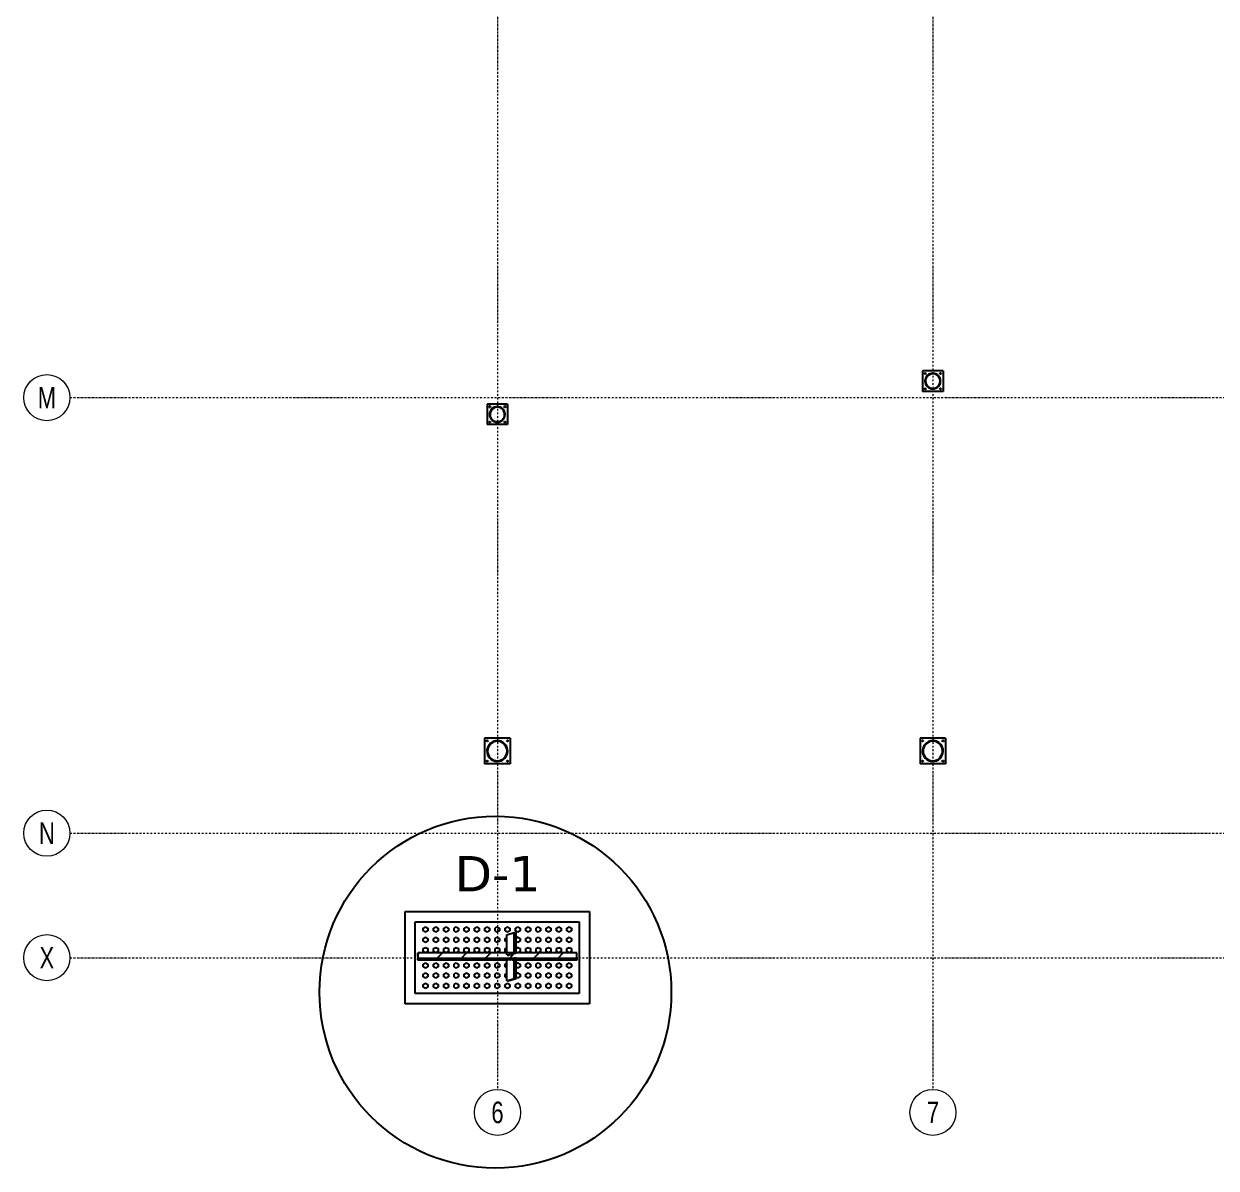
# Model space of a CAD drawing. Header units: millimetres. Extents: x 1541 to 289025, y -12015 to 47026.
# Drawn here: x 10210 to 11897, y -12015 to -10396 of the extents above; entities that cross this region are included whole.
import ezdxf
from ezdxf.enums import TextEntityAlignment as Align

# ---------------------------------------------------------------- set-up
doc = ezdxf.new("R2010")
doc.units = ezdxf.units.MM
doc.header["$LTSCALE"] = 0.1
for name, pattern in [('DASHDOTX2', [50.8, 25.4, -12.7, 0, -12.7]), ('DXK_LINE_DOT2', [3.9198, 1.9599, -1.9599]), ('DXK_LINE_DOT3', [5.9187, 2.979, -0.9799, 0.9799, -0.9799]), ('Grid Line', [3.33375, 1.905, -0.47625, 0.47625, -0.47625])]:
    doc.linetypes.add(name, pattern=pattern)
doc.layers.get('0').update_dxf_attribs({"color": 255})
doc.layers.add('E_EJES', color=8, linetype='Continuous', lineweight=9)
doc.layers.add('E_EJES-1', color=8, linetype='Grid Line', lineweight=9)
doc.layers.add('ROTÚLOS', color=6, linetype='Continuous')
doc.styles.add('Swis721 LtCn BT_1', font='swisscl.ttf', dxfattribs={"height": 0.42})
doc.styles.add('TEXTO GENERAL', font='verdana.ttf', dxfattribs={"height": 0.9})

# ---------------------------------------------------------------- blocks, each defined once
blk = doc.blocks.new('Grid - CNI_NOMBRE EJES-372759-_26_00m_LOC COLUMNAS Y MUROS PISO 7')
at = {"layer": 'E_EJES'}
blk.add_circle((0, 0), 0.003, dxfattribs=at)

msp = doc.modelspace()

# ---------------------------------------------------------------- hatches: boundary and pattern name
at = {"linetype": 'Continuous'}
h = msp.add_hatch(color=96, dxfattribs=at)
h.paths.add_polyline_path([(11507.5, -10901.8), (11507.3, -10899.6), (11506.7, -10897.6), (11505.7, -10895.7), (11504.3, -10894), (11502.6, -10892.6), (11500.7, -10891.6), (11498.6, -10891), (11496.5, -10890.7), (11494.3, -10891), (11492.3, -10891.6), (11490.3, -10892.6), (11488.7, -10894), (11487.3, -10895.7), (11486.3, -10897.6), (11485.6, -10899.6), (11485.4, -10901.8), (11485.6, -10904), (11486.3, -10906), (11487.3, -10907.9), (11488.7, -10909.6), (11490.3, -10911), (11492.3, -10912), (11494.3, -10912.6), (11496.5, -10912.9), (11498.6, -10912.6), (11500.7, -10912), (11502.6, -10911), (11504.3, -10909.6), (11505.7, -10907.9), (11506.7, -10906), (11507.3, -10904)])
h.paths.add_polyline_path([(11506, -10905.8), (11505.1, -10907.5), (11503.8, -10909.1), (11502.2, -10910.4), (11500.4, -10911.3), (11498.5, -10911.9), (11496.5, -10912.1), (11494.5, -10911.9), (11492.5, -10911.3), (11490.7, -10910.4), (11489.2, -10909.1), (11487.9, -10907.5), (11486.9, -10905.8), (11486.4, -10903.8), (11486.2, -10901.8), (11486.4, -10899.8), (11486.9, -10897.9), (11487.9, -10896.1), (11489.2, -10894.5), (11490.7, -10893.2), (11492.5, -10892.3), (11494.5, -10891.7), (11496.5, -10891.5), (11498.5, -10891.7), (11500.4, -10892.3), (11502.2, -10893.2), (11503.8, -10894.5), (11505.1, -10896.1), (11506, -10897.9), (11506.6, -10899.8), (11506.8, -10901.8), (11506.6, -10903.8)])
h = msp.add_hatch(color=96, dxfattribs=at)
h.paths.add_polyline_path([(10891.4, -10948.9), (10891.2, -10946.7), (10890.5, -10944.7), (10889.5, -10942.8), (10888.1, -10941.1), (10886.5, -10939.7), (10884.6, -10938.7), (10882.5, -10938.1), (10880.3, -10937.8), (10878.2, -10938.1), (10876.1, -10938.7), (10874.2, -10939.7), (10872.5, -10941.1), (10871.1, -10942.8), (10870.1, -10944.7), (10869.5, -10946.7), (10869.3, -10948.9), (10869.5, -10951.1), (10870.1, -10953.1), (10871.1, -10955), (10872.5, -10956.7), (10874.2, -10958.1), (10876.1, -10959.1), (10878.2, -10959.7), (10880.3, -10959.9), (10882.5, -10959.7), (10884.6, -10959.1), (10886.5, -10958.1), (10888.1, -10956.7), (10889.5, -10955), (10890.5, -10953.1), (10891.2, -10951.1)])
h.paths.add_polyline_path([(10889.9, -10952.8), (10888.9, -10954.6), (10887.6, -10956.2), (10886.1, -10957.5), (10884.3, -10958.4), (10882.3, -10959), (10880.3, -10959.2), (10878.3, -10959), (10876.4, -10958.4), (10874.6, -10957.5), (10873, -10956.2), (10871.7, -10954.6), (10870.8, -10952.8), (10870.2, -10950.9), (10870, -10948.9), (10870.2, -10946.9), (10870.8, -10944.9), (10871.7, -10943.2), (10873, -10941.6), (10874.6, -10940.3), (10876.4, -10939.4), (10878.3, -10938.8), (10880.3, -10938.6), (10882.3, -10938.8), (10884.3, -10939.4), (10886.1, -10940.3), (10887.6, -10941.6), (10888.9, -10943.2), (10889.9, -10944.9), (10890.5, -10946.9), (10890.7, -10948.9), (10890.5, -10950.9)])
h = msp.add_hatch(color=96, dxfattribs=at)
h.paths.add_polyline_path([(10895, -11425.1), (10894.8, -11422.6), (10894.2, -11420.1), (10893.1, -11417.8), (10891.6, -11415.7), (10889.8, -11413.8), (10887.7, -11412.4), (10885.4, -11411.3), (10882.9, -11410.6), (10880.3, -11410.4), (10877.8, -11410.6), (10875.3, -11411.3), (10873, -11412.4), (10870.9, -11413.8), (10869.1, -11415.7), (10867.6, -11417.8), (10866.5, -11420.1), (10865.8, -11422.6), (10865.6, -11425.1), (10865.8, -11427.7), (10866.5, -11430.2), (10867.6, -11432.5), (10869.1, -11434.6), (10870.9, -11436.4), (10873, -11437.9), (10875.3, -11438.9), (10877.8, -11439.6), (10880.3, -11439.8), (10882.9, -11439.6), (10885.4, -11438.9), (10887.7, -11437.9), (10889.8, -11436.4), (10891.6, -11434.6), (10893.1, -11432.5), (10894.2, -11430.2), (10894.8, -11427.7)])
h.paths.add_polyline_path([(10893.3, -11429.9), (10892.3, -11432), (10890.9, -11434), (10889.2, -11435.7), (10887.2, -11437.1), (10885.1, -11438.1), (10882.7, -11438.8), (10880.3, -11439), (10877.9, -11438.8), (10875.6, -11438.1), (10873.4, -11437.1), (10871.4, -11435.7), (10869.7, -11434), (10868.3, -11432), (10867.3, -11429.9), (10866.7, -11427.5), (10866.5, -11425.1), (10866.7, -11422.7), (10867.3, -11420.4), (10868.3, -11418.2), (10869.7, -11416.2), (10871.4, -11414.5), (10873.4, -11413.1), (10875.6, -11412.1), (10877.9, -11411.5), (10880.3, -11411.3), (10882.7, -11411.5), (10885.1, -11412.1), (10887.2, -11413.1), (10889.2, -11414.5), (10890.9, -11416.2), (10892.3, -11418.2), (10893.3, -11420.4), (10894, -11422.7), (10894.2, -11425.1), (10894, -11427.5)])
h = msp.add_hatch(color=96, dxfattribs=at)
h.paths.add_polyline_path([(11511.2, -11425.1), (11511, -11422.6), (11510.3, -11420.1), (11509.2, -11417.8), (11507.8, -11415.7), (11505.9, -11413.8), (11503.8, -11412.4), (11501.5, -11411.3), (11499, -11410.6), (11496.5, -11410.4), (11493.9, -11410.6), (11491.5, -11411.3), (11489.1, -11412.4), (11487, -11413.8), (11485.2, -11415.7), (11483.7, -11417.8), (11482.7, -11420.1), (11482, -11422.6), (11481.8, -11425.1), (11482, -11427.7), (11482.7, -11430.2), (11483.7, -11432.5), (11485.2, -11434.6), (11487, -11436.4), (11489.1, -11437.9), (11491.5, -11438.9), (11493.9, -11439.6), (11496.5, -11439.8), (11499, -11439.6), (11501.5, -11438.9), (11503.8, -11437.9), (11505.9, -11436.4), (11507.8, -11434.6), (11509.2, -11432.5), (11510.3, -11430.2), (11511, -11427.7)])
h.paths.add_polyline_path([(11509.5, -11429.9), (11508.5, -11432), (11507.1, -11434), (11505.4, -11435.7), (11503.4, -11437.1), (11501.2, -11438.1), (11498.9, -11438.8), (11496.5, -11439), (11494.1, -11438.8), (11491.7, -11438.1), (11489.6, -11437.1), (11487.6, -11435.7), (11485.9, -11434), (11484.5, -11432), (11483.5, -11429.9), (11482.8, -11427.5), (11482.6, -11425.1), (11482.8, -11422.7), (11483.5, -11420.4), (11484.5, -11418.2), (11485.9, -11416.2), (11487.6, -11414.5), (11489.6, -11413.1), (11491.7, -11412.1), (11494.1, -11411.5), (11496.5, -11411.3), (11498.9, -11411.5), (11501.2, -11412.1), (11503.4, -11413.1), (11505.4, -11414.5), (11507.1, -11416.2), (11508.5, -11418.2), (11509.5, -11420.4), (11510.1, -11422.7), (11510.3, -11425.1), (11510.1, -11427.5)])
h = msp.add_hatch(dxfattribs=at)
h.set_pattern_fill('', scale=7.611392, style=0, pattern_type=0)
h.set_pattern_definition([(45, (10768.439, -11710.71), (-17.088, 17.088), [])])
h.paths.add_polyline_path([(10992.7, -11710.7), (10768.4, -11710.7), (10768, -11715.9), (10768, -11718), (10992.7, -11718)])

# ---------------------------------------------------------------- linework, layer by layer
at = {"color": 2, "linetype": 'Continuous'}
for p, q in [((11511, -10887.3), (11482, -10887.3)), ((11482, -10887.3), (11482, -10916.3)), ((11511, -10887.3), (11511, -10916.3)), ((11511, -10916.3), (11482, -10916.3)), ((10894.8, -10934.4), (10865.8, -10934.4)), ((10865.8, -10934.4), (10865.8, -10963.4)), ((10894.8, -10934.4), (10894.8, -10963.4)), ((10894.8, -10963.4), (10865.8, -10963.4)), ((10898.4, -11407), (10862.2, -11407)), ((10862.2, -11407), (10862.2, -11443.2)), ((10898.4, -11407), (10898.4, -11443.2)), ((11514.6, -11407), (11478.4, -11407)), ((11478.4, -11407), (11478.4, -11443.2)), ((11514.6, -11407), (11514.6, -11443.2)), ((10898.4, -11443.2), (10862.2, -11443.2)), ((11514.6, -11443.2), (11478.4, -11443.2)), ((10749.8, -11652.3), (11010.8, -11652.3)), ((10749.8, -11782.7), (10749.8, -11652.3)), ((11010.8, -11652.3), (11010.8, -11782.7)), ((10764.3, -11768.2), (10764.3, -11666.8)), ((10764.3, -11666.8), (10996.3, -11666.8)), ((10996.3, -11666.8), (10996.3, -11768.2)), ((10893.7, -11684.9), (10904.4, -11681.7)), ((10893.7, -11710.7), (10893.7, -11684.9)), ((10904.4, -11681.7), (10906.8, -11681.6)), ((10904.4, -11710.8), (10904.4, -11681.7)), ((10906.8, -11710.7), (10906.8, -11681.6)), ((10768, -11715.9), (10768, -11710.7)), ((10768, -11710.7), (10768.4, -11710.7)), ((10768.4, -11710.7), (10768, -11715.9)), ((10768, -11715.9), (10768, -11718)), ((10768, -11721.1), (10768, -11718)), ((10768, -11718), (10992.7, -11718)), ((10893.7, -11721.1), (10768, -11721.1)), ((10992.7, -11710.7), (10768.4, -11710.7)), ((10893.7, -11750.1), (10893.7, -11721.1)), ((10904.4, -11710.8), (10906.8, -11710.7)), ((10904.4, -11746.9), (10904.4, -11717.8)), ((10904.4, -11717.8), (10906.8, -11717.8)), ((10906.8, -11746.9), (10906.8, -11717.8)), ((10992.7, -11721.1), (10906.8, -11721.1)), ((10992.7, -11718), (10992.7, -11710.7)), ((10992.7, -11718), (10992.7, -11721.1)), ((10893.7, -11750.1), (10904.4, -11746.9)), ((10895.9, -11750.1), (10893.7, -11750.1)), ((10895.9, -11750.1), (10906.8, -11746.9)), ((10904.4, -11746.9), (10906.8, -11746.9)), ((10996.3, -11768.2), (10764.3, -11768.2)), ((11010.8, -11782.7), (10749.8, -11782.7))]:
    msp.add_line(p, q, dxfattribs=at)
at = {"color": 7, "linetype": 'Continuous'}
for p, q in [((11484.5, -10890.9), (11485, -10890)), ((11485, -10891.9), (11484.5, -10890.9)), ((11485, -10890), (11486.2, -10890)), ((11486.2, -10891.9), (11485, -10891.9)), ((11486.2, -10890), (11486.7, -10890.9)), ((11486.7, -10890.9), (11486.2, -10891.9)), ((11506.2, -10890.9), (11506.8, -10890)), ((11506.8, -10891.9), (11506.2, -10890.9)), ((11506.8, -10890), (11507.9, -10890)), ((11507.9, -10891.9), (11506.8, -10891.9)), ((11507.9, -10890), (11508.5, -10890.9)), ((11508.5, -10890.9), (11507.9, -10891.9)), ((11484.5, -10912.7), (11485, -10911.7)), ((11485, -10913.7), (11484.5, -10912.7)), ((11485, -10911.7), (11486.2, -10911.7)), ((11486.2, -10913.7), (11485, -10913.7)), ((11486.2, -10911.7), (11486.7, -10912.7)), ((11486.7, -10912.7), (11486.2, -10913.7)), ((11506.2, -10912.7), (11506.8, -10911.7)), ((11506.8, -10913.7), (11506.2, -10912.7)), ((11506.8, -10911.7), (11507.9, -10911.7)), ((11507.9, -10913.7), (11506.8, -10913.7)), ((11507.9, -10911.7), (11508.5, -10912.7)), ((11508.5, -10912.7), (11507.9, -10913.7)), ((10868.3, -10938), (10868.9, -10937)), ((10868.9, -10939), (10868.3, -10938)), ((10868.9, -10937), (10870, -10937)), ((10870, -10939), (10868.9, -10939)), ((10870, -10937), (10870.6, -10938)), ((10870.6, -10938), (10870, -10939)), ((10890.1, -10938), (10890.6, -10937)), ((10890.6, -10939), (10890.1, -10938)), ((10890.6, -10937), (10891.8, -10937)), ((10891.8, -10939), (10890.6, -10939)), ((10891.8, -10937), (10892.3, -10938)), ((10892.3, -10938), (10891.8, -10939)), ((10868.3, -10959.8), (10868.9, -10958.8)), ((10868.9, -10960.7), (10868.3, -10959.8)), ((10868.9, -10958.8), (10870, -10958.8)), ((10870, -10960.7), (10868.9, -10960.7)), ((10870, -10958.8), (10870.6, -10959.8)), ((10870.6, -10959.8), (10870, -10960.7)), ((10890.1, -10959.8), (10890.6, -10958.8)), ((10890.6, -10960.7), (10890.1, -10959.8)), ((10890.6, -10958.8), (10891.8, -10958.8)), ((10891.8, -10960.7), (10890.6, -10960.7)), ((10891.8, -10958.8), (10892.3, -10959.8)), ((10892.3, -10959.8), (10891.8, -10960.7)), ((10864.7, -11410.6), (10865.3, -11409.6)), ((10865.3, -11411.6), (10864.7, -11410.6)), ((10865.3, -11409.6), (10866.4, -11409.6)), ((10866.4, -11411.6), (10865.3, -11411.6)), ((10866.4, -11409.6), (10867, -11410.6)), ((10867, -11410.6), (10866.4, -11411.6)), ((10893.7, -11410.6), (10894.3, -11409.6)), ((10894.3, -11411.6), (10893.7, -11410.6)), ((10894.3, -11409.6), (10895.4, -11409.6)), ((10895.4, -11411.6), (10894.3, -11411.6)), ((10895.4, -11409.6), (10896, -11410.6)), ((10896, -11410.6), (10895.4, -11411.6)), ((11480.9, -11410.6), (11481.4, -11409.6)), ((11481.4, -11411.6), (11480.9, -11410.6)), ((11481.4, -11409.6), (11482.6, -11409.6)), ((11482.6, -11411.6), (11481.4, -11411.6)), ((11482.6, -11409.6), (11483.1, -11410.6)), ((11483.1, -11410.6), (11482.6, -11411.6)), ((11509.9, -11410.6), (11510.4, -11409.6)), ((11510.4, -11411.6), (11509.9, -11410.6)), ((11510.4, -11409.6), (11511.5, -11409.6)), ((11511.5, -11411.6), (11510.4, -11411.6)), ((11511.5, -11409.6), (11512.1, -11410.6)), ((11512.1, -11410.6), (11511.5, -11411.6)), ((10864.7, -11439.6), (10865.3, -11438.6)), ((10865.3, -11440.6), (10864.7, -11439.6)), ((10865.3, -11438.6), (10866.4, -11438.6)), ((10866.4, -11440.6), (10865.3, -11440.6)), ((10866.4, -11438.6), (10867, -11439.6)), ((10867, -11439.6), (10866.4, -11440.6)), ((10893.7, -11439.6), (10894.3, -11438.6)), ((10894.3, -11440.6), (10893.7, -11439.6)), ((10894.3, -11438.6), (10895.4, -11438.6)), ((10895.4, -11440.6), (10894.3, -11440.6)), ((10895.4, -11438.6), (10896, -11439.6)), ((10896, -11439.6), (10895.4, -11440.6)), ((11480.9, -11439.6), (11481.4, -11438.6)), ((11481.4, -11440.6), (11480.9, -11439.6)), ((11481.4, -11438.6), (11482.6, -11438.6)), ((11482.6, -11440.6), (11481.4, -11440.6)), ((11482.6, -11438.6), (11483.1, -11439.6)), ((11483.1, -11439.6), (11482.6, -11440.6)), ((11509.9, -11439.6), (11510.4, -11438.6)), ((11510.4, -11440.6), (11509.9, -11439.6)), ((11510.4, -11438.6), (11511.5, -11438.6)), ((11511.5, -11440.6), (11510.4, -11440.6)), ((11511.5, -11438.6), (11512.1, -11439.6)), ((11512.1, -11439.6), (11511.5, -11440.6)), ((10775.6, -11675.7), (10778.8, -11673.9)), ((10778.8, -11673.9), (10782.1, -11675.7)), ((10790.1, -11675.7), (10793.3, -11673.9)), ((10793.3, -11673.9), (10796.6, -11675.7)), ((10804.6, -11675.7), (10807.8, -11673.9)), ((10807.8, -11673.9), (10811.1, -11675.7)), ((10819.1, -11675.7), (10822.3, -11673.9)), ((10822.3, -11673.9), (10825.6, -11675.7)), ((10833.6, -11675.7), (10836.8, -11673.9)), ((10836.8, -11673.9), (10840.1, -11675.7)), ((10848.1, -11675.7), (10851.3, -11673.9)), ((10851.3, -11673.9), (10854.6, -11675.7)), ((10862.6, -11675.7), (10865.8, -11673.9)), ((10865.8, -11673.9), (10869.1, -11675.7)), ((10877.1, -11675.7), (10880.3, -11673.9)), ((10880.3, -11673.9), (10883.6, -11675.7)), ((10891.6, -11675.7), (10894.8, -11673.9)), ((10894.8, -11673.9), (10898.1, -11675.7)), ((10906.1, -11675.7), (10909.3, -11673.9)), ((10909.3, -11673.9), (10912.6, -11675.7)), ((10920.6, -11675.7), (10923.8, -11673.9)), ((10923.8, -11673.9), (10927.1, -11675.7)), ((10935.1, -11675.7), (10938.3, -11673.9)), ((10938.3, -11673.9), (10941.6, -11675.7)), ((10949.6, -11675.7), (10952.8, -11673.9)), ((10952.8, -11673.9), (10956.1, -11675.7)), ((10964, -11675.7), (10967.3, -11673.9)), ((10967.3, -11673.9), (10970.6, -11675.7)), ((10978.5, -11675.7), (10981.8, -11673.9)), ((10981.8, -11673.9), (10985.1, -11675.7)), ((10775.6, -11679.5), (10775.6, -11675.7)), ((10778.8, -11681.4), (10775.6, -11679.5)), ((10775.6, -11690.2), (10778.8, -11688.4)), ((10775.6, -11694), (10775.6, -11690.2)), ((10782.1, -11679.5), (10778.8, -11681.4)), ((10778.8, -11688.4), (10782.1, -11690.2)), ((10782.1, -11675.7), (10782.1, -11679.5)), ((10782.1, -11690.2), (10782.1, -11694)), ((10790.1, -11679.5), (10790.1, -11675.7)), ((10793.3, -11681.4), (10790.1, -11679.5)), ((10790.1, -11690.2), (10793.3, -11688.4)), ((10790.1, -11694), (10790.1, -11690.2)), ((10796.6, -11679.5), (10793.3, -11681.4)), ((10793.3, -11688.4), (10796.6, -11690.2)), ((10796.6, -11675.7), (10796.6, -11679.5)), ((10796.6, -11690.2), (10796.6, -11694)), ((10804.6, -11679.5), (10804.6, -11675.7)), ((10807.8, -11681.4), (10804.6, -11679.5)), ((10804.6, -11690.2), (10807.8, -11688.4)), ((10804.6, -11694), (10804.6, -11690.2)), ((10811.1, -11679.5), (10807.8, -11681.4)), ((10807.8, -11688.4), (10811.1, -11690.2)), ((10811.1, -11675.7), (10811.1, -11679.5)), ((10811.1, -11690.2), (10811.1, -11694)), ((10819.1, -11679.5), (10819.1, -11675.7)), ((10822.3, -11681.4), (10819.1, -11679.5)), ((10819.1, -11690.2), (10822.3, -11688.4)), ((10819.1, -11694), (10819.1, -11690.2)), ((10825.6, -11679.5), (10822.3, -11681.4)), ((10822.3, -11688.4), (10825.6, -11690.2)), ((10825.6, -11675.7), (10825.6, -11679.5)), ((10825.6, -11690.2), (10825.6, -11694)), ((10833.6, -11679.5), (10833.6, -11675.7)), ((10836.8, -11681.4), (10833.6, -11679.5)), ((10833.6, -11690.2), (10836.8, -11688.4)), ((10833.6, -11694), (10833.6, -11690.2)), ((10840.1, -11679.5), (10836.8, -11681.4)), ((10836.8, -11688.4), (10840.1, -11690.2)), ((10840.1, -11675.7), (10840.1, -11679.5)), ((10840.1, -11690.2), (10840.1, -11694)), ((10848.1, -11679.5), (10848.1, -11675.7)), ((10851.3, -11681.4), (10848.1, -11679.5)), ((10848.1, -11690.2), (10851.3, -11688.4)), ((10848.1, -11694), (10848.1, -11690.2)), ((10854.6, -11679.5), (10851.3, -11681.4)), ((10851.3, -11688.4), (10854.6, -11690.2)), ((10854.6, -11675.7), (10854.6, -11679.5)), ((10854.6, -11690.2), (10854.6, -11694)), ((10862.6, -11679.5), (10862.6, -11675.7)), ((10865.8, -11681.4), (10862.6, -11679.5)), ((10862.6, -11690.2), (10865.8, -11688.4)), ((10862.6, -11694), (10862.6, -11690.2)), ((10869.1, -11679.5), (10865.8, -11681.4)), ((10865.8, -11688.4), (10869.1, -11690.2)), ((10869.1, -11675.7), (10869.1, -11679.5)), ((10869.1, -11690.2), (10869.1, -11694)), ((10877.1, -11679.5), (10877.1, -11675.7)), ((10880.3, -11681.4), (10877.1, -11679.5)), ((10877.1, -11690.2), (10880.3, -11688.4)), ((10877.1, -11694), (10877.1, -11690.2)), ((10883.6, -11679.5), (10880.3, -11681.4)), ((10880.3, -11688.4), (10883.6, -11690.2)), ((10883.6, -11675.7), (10883.6, -11679.5)), ((10883.6, -11690.2), (10883.6, -11694)), ((10891.6, -11679.5), (10891.6, -11675.7)), ((10894.8, -11681.4), (10891.6, -11679.5)), ((10891.6, -11690.2), (10894.3, -11688.7)), ((10891.6, -11694), (10891.6, -11690.2)), ((10898.1, -11679.5), (10894.8, -11681.4)), ((10898.1, -11675.7), (10898.1, -11679.5)), ((10906.1, -11679.5), (10906.1, -11675.7)), ((10909.3, -11681.4), (10906.1, -11679.5)), ((10909.3, -11688.4), (10906.8, -11689.8)), ((10912.6, -11679.5), (10909.3, -11681.4)), ((10909.3, -11688.4), (10912.6, -11690.2)), ((10912.6, -11675.7), (10912.6, -11679.5)), ((10912.6, -11690.2), (10912.6, -11694)), ((10920.6, -11679.5), (10920.6, -11675.7)), ((10923.8, -11681.4), (10920.6, -11679.5)), ((10920.6, -11690.2), (10923.8, -11688.4)), ((10920.6, -11694), (10920.6, -11690.2)), ((10927.1, -11679.5), (10923.8, -11681.4)), ((10923.8, -11688.4), (10927.1, -11690.2)), ((10927.1, -11675.7), (10927.1, -11679.5)), ((10927.1, -11690.2), (10927.1, -11694)), ((10935.1, -11679.5), (10935.1, -11675.7)), ((10938.3, -11681.4), (10935.1, -11679.5)), ((10935.1, -11690.2), (10938.3, -11688.4)), ((10935.1, -11694), (10935.1, -11690.2)), ((10941.6, -11679.5), (10938.3, -11681.4)), ((10938.3, -11688.4), (10941.6, -11690.2)), ((10941.6, -11675.7), (10941.6, -11679.5)), ((10941.6, -11690.2), (10941.6, -11694)), ((10949.6, -11679.5), (10949.6, -11675.7)), ((10952.8, -11681.4), (10949.6, -11679.5)), ((10949.6, -11690.2), (10952.8, -11688.4)), ((10949.6, -11694), (10949.6, -11690.2)), ((10956.1, -11679.5), (10952.8, -11681.4)), ((10952.8, -11688.4), (10956.1, -11690.2)), ((10956.1, -11675.7), (10956.1, -11679.5)), ((10956.1, -11690.2), (10956.1, -11694)), ((10964, -11679.5), (10964, -11675.7)), ((10967.3, -11681.4), (10964, -11679.5)), ((10964, -11690.2), (10967.3, -11688.4)), ((10964, -11694), (10964, -11690.2)), ((10970.6, -11679.5), (10967.3, -11681.4)), ((10967.3, -11688.4), (10970.6, -11690.2)), ((10970.6, -11675.7), (10970.6, -11679.5)), ((10970.6, -11690.2), (10970.6, -11694)), ((10978.5, -11679.5), (10978.5, -11675.7)), ((10981.8, -11681.4), (10978.5, -11679.5)), ((10978.5, -11690.2), (10981.8, -11688.4)), ((10978.5, -11694), (10978.5, -11690.2)), ((10985.1, -11679.5), (10981.8, -11681.4)), ((10981.8, -11688.4), (10985.1, -11690.2)), ((10985.1, -11675.7), (10985.1, -11679.5)), ((10985.1, -11690.2), (10985.1, -11694)), ((10778.8, -11695.9), (10775.6, -11694)), ((10775.6, -11704.7), (10778.8, -11702.9)), ((10775.6, -11708.5), (10775.6, -11704.7)), ((10782.1, -11694), (10778.8, -11695.9)), ((10778.8, -11702.9), (10782.1, -11704.7)), ((10782.1, -11704.7), (10782.1, -11708.5)), ((10793.3, -11695.9), (10790.1, -11694)), ((10790.1, -11704.7), (10793.3, -11702.9)), ((10790.1, -11708.5), (10790.1, -11704.7)), ((10796.6, -11694), (10793.3, -11695.9)), ((10793.3, -11702.9), (10796.6, -11704.7)), ((10796.6, -11704.7), (10796.6, -11708.5)), ((10807.8, -11695.9), (10804.6, -11694)), ((10804.6, -11704.7), (10807.8, -11702.9)), ((10804.6, -11708.5), (10804.6, -11704.7)), ((10811.1, -11694), (10807.8, -11695.9)), ((10807.8, -11702.9), (10811.1, -11704.7)), ((10811.1, -11704.7), (10811.1, -11708.5)), ((10822.3, -11695.9), (10819.1, -11694)), ((10819.1, -11704.7), (10822.3, -11702.9)), ((10819.1, -11708.5), (10819.1, -11704.7)), ((10825.6, -11694), (10822.3, -11695.9)), ((10822.3, -11702.9), (10825.6, -11704.7)), ((10825.6, -11704.7), (10825.6, -11708.5)), ((10836.8, -11695.9), (10833.6, -11694)), ((10833.6, -11704.7), (10836.8, -11702.9)), ((10833.6, -11708.5), (10833.6, -11704.7)), ((10840.1, -11694), (10836.8, -11695.9)), ((10836.8, -11702.9), (10840.1, -11704.7)), ((10840.1, -11704.7), (10840.1, -11708.5)), ((10851.3, -11695.9), (10848.1, -11694)), ((10848.1, -11704.7), (10851.3, -11702.9)), ((10848.1, -11708.5), (10848.1, -11704.7)), ((10854.6, -11694), (10851.3, -11695.9)), ((10851.3, -11702.9), (10854.6, -11704.7)), ((10854.6, -11704.7), (10854.6, -11708.5)), ((10865.8, -11695.9), (10862.6, -11694)), ((10862.6, -11704.7), (10865.8, -11702.9)), ((10862.6, -11708.5), (10862.6, -11704.7)), ((10869.1, -11694), (10865.8, -11695.9)), ((10865.8, -11702.9), (10869.1, -11704.7)), ((10869.1, -11704.7), (10869.1, -11708.5)), ((10880.3, -11695.9), (10877.1, -11694)), ((10877.1, -11704.7), (10880.3, -11702.9)), ((10877.1, -11708.5), (10877.1, -11704.7)), ((10883.6, -11694), (10880.3, -11695.9)), ((10880.3, -11702.9), (10883.6, -11704.7)), ((10883.6, -11704.7), (10883.6, -11708.5)), ((10894.3, -11695.6), (10891.6, -11694)), ((10891.6, -11704.7), (10894.3, -11703.2)), ((10891.6, -11708.5), (10891.6, -11704.7)), ((10909.3, -11695.9), (10906.8, -11694.5)), ((10909.3, -11702.9), (10906.8, -11704.3)), ((10912.6, -11694), (10909.3, -11695.9)), ((10909.3, -11702.9), (10912.6, -11704.7)), ((10912.6, -11704.7), (10912.6, -11708.5)), ((10923.8, -11695.9), (10920.6, -11694)), ((10920.6, -11704.7), (10923.8, -11702.9)), ((10920.6, -11708.5), (10920.6, -11704.7)), ((10927.1, -11694), (10923.8, -11695.9)), ((10923.8, -11702.9), (10927.1, -11704.7)), ((10927.1, -11704.7), (10927.1, -11708.5)), ((10938.3, -11695.9), (10935.1, -11694)), ((10935.1, -11704.7), (10938.3, -11702.9)), ((10935.1, -11708.5), (10935.1, -11704.7)), ((10941.6, -11694), (10938.3, -11695.9)), ((10938.3, -11702.9), (10941.6, -11704.7)), ((10941.6, -11704.7), (10941.6, -11708.5)), ((10952.8, -11695.9), (10949.6, -11694)), ((10949.6, -11704.7), (10952.8, -11702.9)), ((10949.6, -11708.5), (10949.6, -11704.7)), ((10956.1, -11694), (10952.8, -11695.9)), ((10952.8, -11702.9), (10956.1, -11704.7)), ((10956.1, -11704.7), (10956.1, -11708.5)), ((10967.3, -11695.9), (10964, -11694)), ((10964, -11704.7), (10967.3, -11702.9)), ((10964, -11708.5), (10964, -11704.7)), ((10970.6, -11694), (10967.3, -11695.9)), ((10967.3, -11702.9), (10970.6, -11704.7)), ((10970.6, -11704.7), (10970.6, -11708.5)), ((10981.8, -11695.9), (10978.5, -11694)), ((10978.5, -11704.7), (10981.8, -11702.9)), ((10978.5, -11708.5), (10978.5, -11704.7)), ((10985.1, -11694), (10981.8, -11695.9)), ((10981.8, -11702.9), (10985.1, -11704.7)), ((10985.1, -11704.7), (10985.1, -11708.5)), ((10778.8, -11710.4), (10775.6, -11708.5)), ((10775.6, -11726.5), (10778.8, -11724.6)), ((10782.1, -11708.5), (10778.8, -11710.4)), ((10778.8, -11724.6), (10782.1, -11726.5)), ((10793.3, -11710.4), (10790.1, -11708.5)), ((10790.1, -11726.5), (10793.3, -11724.6)), ((10796.6, -11708.5), (10793.3, -11710.4)), ((10793.3, -11724.6), (10796.6, -11726.5)), ((10807.8, -11710.4), (10804.6, -11708.5)), ((10804.6, -11726.5), (10807.8, -11724.6)), ((10811.1, -11708.5), (10807.8, -11710.4)), ((10807.8, -11724.6), (10811.1, -11726.5)), ((10822.3, -11710.4), (10819.1, -11708.5)), ((10819.1, -11726.5), (10822.3, -11724.6)), ((10825.6, -11708.5), (10822.3, -11710.4)), ((10822.3, -11724.6), (10825.6, -11726.5)), ((10836.8, -11710.4), (10833.6, -11708.5)), ((10833.6, -11726.5), (10836.8, -11724.6)), ((10840.1, -11708.5), (10836.8, -11710.4)), ((10836.8, -11724.6), (10840.1, -11726.5)), ((10851.3, -11710.4), (10848.1, -11708.5)), ((10848.1, -11726.5), (10851.3, -11724.6)), ((10854.6, -11708.5), (10851.3, -11710.4)), ((10851.3, -11724.6), (10854.6, -11726.5)), ((10865.8, -11710.4), (10862.6, -11708.5)), ((10862.6, -11726.5), (10865.8, -11724.6)), ((10869.1, -11708.5), (10865.8, -11710.4)), ((10865.8, -11724.6), (10869.1, -11726.5)), ((10880.3, -11710.4), (10877.1, -11708.5)), ((10877.1, -11726.5), (10880.3, -11724.6)), ((10883.6, -11708.5), (10880.3, -11710.4)), ((10880.3, -11724.6), (10883.6, -11726.5)), ((10894.3, -11710.1), (10891.6, -11708.5)), ((10909.3, -11710.4), (10906.8, -11708.9)), ((10909.3, -11724.6), (10906.8, -11726)), ((10912.6, -11708.5), (10909.3, -11710.4)), ((10909.3, -11724.6), (10912.6, -11726.5)), ((10923.8, -11710.4), (10920.6, -11708.5)), ((10920.6, -11726.5), (10923.8, -11724.6)), ((10927.1, -11708.5), (10923.8, -11710.4)), ((10923.8, -11724.6), (10927.1, -11726.5)), ((10938.3, -11710.4), (10935.1, -11708.5)), ((10935.1, -11726.5), (10938.3, -11724.6)), ((10941.6, -11708.5), (10938.3, -11710.4)), ((10938.3, -11724.6), (10941.6, -11726.5)), ((10952.8, -11710.4), (10949.6, -11708.5)), ((10949.6, -11726.5), (10952.8, -11724.6)), ((10956.1, -11708.5), (10952.8, -11710.4)), ((10952.8, -11724.6), (10956.1, -11726.5)), ((10967.3, -11710.4), (10964, -11708.5)), ((10964, -11726.5), (10967.3, -11724.6)), ((10970.6, -11708.5), (10967.3, -11710.4)), ((10967.3, -11724.6), (10970.6, -11726.5)), ((10981.8, -11710.4), (10978.5, -11708.5)), ((10978.5, -11726.5), (10981.8, -11724.6)), ((10985.1, -11708.5), (10981.8, -11710.4)), ((10981.8, -11724.6), (10985.1, -11726.5)), ((10775.6, -11730.2), (10775.6, -11726.5)), ((10778.8, -11732.1), (10775.6, -11730.2)), ((10775.6, -11741), (10778.8, -11739.1)), ((10775.6, -11744.7), (10775.6, -11741)), ((10782.1, -11730.2), (10778.8, -11732.1)), ((10778.8, -11739.1), (10782.1, -11741)), ((10782.1, -11726.5), (10782.1, -11730.2)), ((10782.1, -11741), (10782.1, -11744.7)), ((10790.1, -11730.2), (10790.1, -11726.5)), ((10793.3, -11732.1), (10790.1, -11730.2)), ((10790.1, -11741), (10793.3, -11739.1)), ((10790.1, -11744.7), (10790.1, -11741)), ((10796.6, -11730.2), (10793.3, -11732.1)), ((10793.3, -11739.1), (10796.6, -11741)), ((10796.6, -11726.5), (10796.6, -11730.2)), ((10796.6, -11741), (10796.6, -11744.7)), ((10804.6, -11730.2), (10804.6, -11726.5)), ((10807.8, -11732.1), (10804.6, -11730.2)), ((10804.6, -11741), (10807.8, -11739.1)), ((10804.6, -11744.7), (10804.6, -11741)), ((10811.1, -11730.2), (10807.8, -11732.1)), ((10807.8, -11739.1), (10811.1, -11741)), ((10811.1, -11726.5), (10811.1, -11730.2)), ((10811.1, -11741), (10811.1, -11744.7)), ((10819.1, -11730.2), (10819.1, -11726.5)), ((10822.3, -11732.1), (10819.1, -11730.2)), ((10819.1, -11741), (10822.3, -11739.1)), ((10819.1, -11744.7), (10819.1, -11741)), ((10825.6, -11730.2), (10822.3, -11732.1)), ((10822.3, -11739.1), (10825.6, -11741)), ((10825.6, -11726.5), (10825.6, -11730.2)), ((10825.6, -11741), (10825.6, -11744.7)), ((10833.6, -11730.2), (10833.6, -11726.5)), ((10836.8, -11732.1), (10833.6, -11730.2)), ((10833.6, -11741), (10836.8, -11739.1)), ((10833.6, -11744.7), (10833.6, -11741)), ((10840.1, -11730.2), (10836.8, -11732.1)), ((10836.8, -11739.1), (10840.1, -11741)), ((10840.1, -11726.5), (10840.1, -11730.2)), ((10840.1, -11741), (10840.1, -11744.7)), ((10848.1, -11730.2), (10848.1, -11726.5)), ((10851.3, -11732.1), (10848.1, -11730.2)), ((10848.1, -11741), (10851.3, -11739.1)), ((10848.1, -11744.7), (10848.1, -11741)), ((10854.6, -11730.2), (10851.3, -11732.1)), ((10851.3, -11739.1), (10854.6, -11741)), ((10854.6, -11726.5), (10854.6, -11730.2)), ((10854.6, -11741), (10854.6, -11744.7)), ((10862.6, -11730.2), (10862.6, -11726.5)), ((10865.8, -11732.1), (10862.6, -11730.2)), ((10862.6, -11741), (10865.8, -11739.1)), ((10862.6, -11744.7), (10862.6, -11741)), ((10869.1, -11730.2), (10865.8, -11732.1)), ((10865.8, -11739.1), (10869.1, -11741)), ((10869.1, -11726.5), (10869.1, -11730.2)), ((10869.1, -11741), (10869.1, -11744.7)), ((10877.1, -11730.2), (10877.1, -11726.5)), ((10880.3, -11732.1), (10877.1, -11730.2)), ((10877.1, -11741), (10880.3, -11739.1)), ((10877.1, -11744.7), (10877.1, -11741)), ((10883.6, -11730.2), (10880.3, -11732.1)), ((10880.3, -11739.1), (10883.6, -11741)), ((10883.6, -11726.5), (10883.6, -11730.2)), ((10883.6, -11741), (10883.6, -11744.7)), ((10891.6, -11726.5), (10894.3, -11724.9)), ((10891.6, -11730.2), (10891.6, -11726.5)), ((10894.3, -11731.8), (10891.6, -11730.2)), ((10891.6, -11741), (10894.3, -11739.4)), ((10891.6, -11744.7), (10891.6, -11741)), ((10909.3, -11732.1), (10906.8, -11730.7)), ((10909.3, -11739.1), (10906.8, -11740.5)), ((10912.6, -11730.2), (10909.3, -11732.1)), ((10909.3, -11739.1), (10912.6, -11741)), ((10912.6, -11726.5), (10912.6, -11730.2)), ((10912.6, -11741), (10912.6, -11744.7)), ((10920.6, -11730.2), (10920.6, -11726.5)), ((10923.8, -11732.1), (10920.6, -11730.2)), ((10920.6, -11741), (10923.8, -11739.1)), ((10920.6, -11744.7), (10920.6, -11741)), ((10927.1, -11730.2), (10923.8, -11732.1)), ((10923.8, -11739.1), (10927.1, -11741)), ((10927.1, -11726.5), (10927.1, -11730.2)), ((10927.1, -11741), (10927.1, -11744.7)), ((10935.1, -11730.2), (10935.1, -11726.5)), ((10938.3, -11732.1), (10935.1, -11730.2)), ((10935.1, -11741), (10938.3, -11739.1)), ((10935.1, -11744.7), (10935.1, -11741)), ((10941.6, -11730.2), (10938.3, -11732.1)), ((10938.3, -11739.1), (10941.6, -11741)), ((10941.6, -11726.5), (10941.6, -11730.2)), ((10941.6, -11741), (10941.6, -11744.7)), ((10949.6, -11730.2), (10949.6, -11726.5)), ((10952.8, -11732.1), (10949.6, -11730.2)), ((10949.6, -11741), (10952.8, -11739.1)), ((10949.6, -11744.7), (10949.6, -11741)), ((10956.1, -11730.2), (10952.8, -11732.1)), ((10952.8, -11739.1), (10956.1, -11741)), ((10956.1, -11726.5), (10956.1, -11730.2)), ((10956.1, -11741), (10956.1, -11744.7)), ((10964, -11730.2), (10964, -11726.5)), ((10967.3, -11732.1), (10964, -11730.2)), ((10964, -11741), (10967.3, -11739.1)), ((10964, -11744.7), (10964, -11741)), ((10970.6, -11730.2), (10967.3, -11732.1)), ((10967.3, -11739.1), (10970.6, -11741)), ((10970.6, -11726.5), (10970.6, -11730.2)), ((10970.6, -11741), (10970.6, -11744.7)), ((10978.5, -11730.2), (10978.5, -11726.5)), ((10981.8, -11732.1), (10978.5, -11730.2)), ((10978.5, -11741), (10981.8, -11739.1)), ((10978.5, -11744.7), (10978.5, -11741)), ((10985.1, -11730.2), (10981.8, -11732.1)), ((10981.8, -11739.1), (10985.1, -11741)), ((10985.1, -11726.5), (10985.1, -11730.2)), ((10985.1, -11741), (10985.1, -11744.7)), ((10778.8, -11746.6), (10775.6, -11744.7)), ((10775.6, -11755.5), (10778.8, -11753.6)), ((10775.6, -11759.2), (10775.6, -11755.5)), ((10782.1, -11744.7), (10778.8, -11746.6)), ((10778.8, -11753.6), (10782.1, -11755.5)), ((10782.1, -11755.5), (10782.1, -11759.2)), ((10793.3, -11746.6), (10790.1, -11744.7)), ((10790.1, -11755.5), (10793.3, -11753.6)), ((10790.1, -11759.2), (10790.1, -11755.5)), ((10796.6, -11744.7), (10793.3, -11746.6)), ((10793.3, -11753.6), (10796.6, -11755.5)), ((10796.6, -11755.5), (10796.6, -11759.2)), ((10807.8, -11746.6), (10804.6, -11744.7)), ((10804.6, -11755.5), (10807.8, -11753.6)), ((10804.6, -11759.2), (10804.6, -11755.5)), ((10811.1, -11744.7), (10807.8, -11746.6)), ((10807.8, -11753.6), (10811.1, -11755.5)), ((10811.1, -11755.5), (10811.1, -11759.2)), ((10822.3, -11746.6), (10819.1, -11744.7)), ((10819.1, -11755.5), (10822.3, -11753.6)), ((10819.1, -11759.2), (10819.1, -11755.5)), ((10825.6, -11744.7), (10822.3, -11746.6)), ((10822.3, -11753.6), (10825.6, -11755.5)), ((10825.6, -11755.5), (10825.6, -11759.2)), ((10836.8, -11746.6), (10833.6, -11744.7)), ((10833.6, -11755.5), (10836.8, -11753.6)), ((10833.6, -11759.2), (10833.6, -11755.5)), ((10840.1, -11744.7), (10836.8, -11746.6)), ((10836.8, -11753.6), (10840.1, -11755.5)), ((10840.1, -11755.5), (10840.1, -11759.2)), ((10851.3, -11746.6), (10848.1, -11744.7)), ((10848.1, -11755.5), (10851.3, -11753.6)), ((10848.1, -11759.2), (10848.1, -11755.5)), ((10854.6, -11744.7), (10851.3, -11746.6)), ((10851.3, -11753.6), (10854.6, -11755.5)), ((10854.6, -11755.5), (10854.6, -11759.2)), ((10865.8, -11746.6), (10862.6, -11744.7)), ((10862.6, -11755.5), (10865.8, -11753.6)), ((10862.6, -11759.2), (10862.6, -11755.5)), ((10869.1, -11744.7), (10865.8, -11746.6)), ((10865.8, -11753.6), (10869.1, -11755.5)), ((10869.1, -11755.5), (10869.1, -11759.2)), ((10880.3, -11746.6), (10877.1, -11744.7)), ((10877.1, -11755.5), (10880.3, -11753.6)), ((10877.1, -11759.2), (10877.1, -11755.5)), ((10883.6, -11744.7), (10880.3, -11746.6)), ((10880.3, -11753.6), (10883.6, -11755.5)), ((10883.6, -11755.5), (10883.6, -11759.2)), ((10894.3, -11746.3), (10891.6, -11744.7)), ((10891.6, -11755.5), (10894.8, -11753.6)), ((10891.6, -11759.2), (10891.6, -11755.5)), ((10894.8, -11753.6), (10898.1, -11755.5)), ((10898.1, -11755.5), (10898.1, -11759.2)), ((10906.1, -11755.5), (10909.3, -11753.6)), ((10906.1, -11759.2), (10906.1, -11755.5)), ((10909.3, -11746.6), (10906.8, -11745.2)), ((10912.6, -11744.7), (10909.3, -11746.6)), ((10909.3, -11753.6), (10912.6, -11755.5)), ((10912.6, -11755.5), (10912.6, -11759.2)), ((10923.8, -11746.6), (10920.6, -11744.7)), ((10920.6, -11755.5), (10923.8, -11753.6)), ((10920.6, -11759.2), (10920.6, -11755.5)), ((10927.1, -11744.7), (10923.8, -11746.6)), ((10923.8, -11753.6), (10927.1, -11755.5)), ((10927.1, -11755.5), (10927.1, -11759.2)), ((10938.3, -11746.6), (10935.1, -11744.7)), ((10935.1, -11755.5), (10938.3, -11753.6)), ((10935.1, -11759.2), (10935.1, -11755.5)), ((10941.6, -11744.7), (10938.3, -11746.6)), ((10938.3, -11753.6), (10941.6, -11755.5)), ((10941.6, -11755.5), (10941.6, -11759.2)), ((10952.8, -11746.6), (10949.6, -11744.7)), ((10949.6, -11755.5), (10952.8, -11753.6)), ((10949.6, -11759.2), (10949.6, -11755.5)), ((10956.1, -11744.7), (10952.8, -11746.6)), ((10952.8, -11753.6), (10956.1, -11755.5)), ((10956.1, -11755.5), (10956.1, -11759.2)), ((10967.3, -11746.6), (10964, -11744.7)), ((10964, -11755.5), (10967.3, -11753.6)), ((10964, -11759.2), (10964, -11755.5)), ((10970.6, -11744.7), (10967.3, -11746.6)), ((10967.3, -11753.6), (10970.6, -11755.5)), ((10970.6, -11755.5), (10970.6, -11759.2)), ((10981.8, -11746.6), (10978.5, -11744.7)), ((10978.5, -11755.5), (10981.8, -11753.6)), ((10978.5, -11759.2), (10978.5, -11755.5)), ((10985.1, -11744.7), (10981.8, -11746.6)), ((10981.8, -11753.6), (10985.1, -11755.5)), ((10985.1, -11755.5), (10985.1, -11759.2)), ((10778.8, -11761.1), (10775.6, -11759.2)), ((10782.1, -11759.2), (10778.8, -11761.1)), ((10793.3, -11761.1), (10790.1, -11759.2)), ((10796.6, -11759.2), (10793.3, -11761.1)), ((10807.8, -11761.1), (10804.6, -11759.2)), ((10811.1, -11759.2), (10807.8, -11761.1)), ((10822.3, -11761.1), (10819.1, -11759.2)), ((10825.6, -11759.2), (10822.3, -11761.1)), ((10836.8, -11761.1), (10833.6, -11759.2)), ((10840.1, -11759.2), (10836.8, -11761.1)), ((10851.3, -11761.1), (10848.1, -11759.2)), ((10854.6, -11759.2), (10851.3, -11761.1)), ((10865.8, -11761.1), (10862.6, -11759.2)), ((10869.1, -11759.2), (10865.8, -11761.1)), ((10880.3, -11761.1), (10877.1, -11759.2)), ((10883.6, -11759.2), (10880.3, -11761.1)), ((10894.8, -11761.1), (10891.6, -11759.2)), ((10898.1, -11759.2), (10894.8, -11761.1)), ((10909.3, -11761.1), (10906.1, -11759.2)), ((10912.6, -11759.2), (10909.3, -11761.1)), ((10923.8, -11761.1), (10920.6, -11759.2)), ((10927.1, -11759.2), (10923.8, -11761.1)), ((10938.3, -11761.1), (10935.1, -11759.2)), ((10941.6, -11759.2), (10938.3, -11761.1)), ((10952.8, -11761.1), (10949.6, -11759.2)), ((10956.1, -11759.2), (10952.8, -11761.1)), ((10967.3, -11761.1), (10964, -11759.2)), ((10970.6, -11759.2), (10967.3, -11761.1)), ((10981.8, -11761.1), (10978.5, -11759.2)), ((10985.1, -11759.2), (10981.8, -11761.1))]:
    msp.add_line(p, q, dxfattribs=at)
at = {"color": 7, "linetype": 'DXK_LINE_DOT3'}
for p, q in [((10880.3, -11425.1), (10880.3, -11425.1)), ((11496.5, -11425.1), (11496.5, -11425.1))]:
    msp.add_line(p, q, dxfattribs=at)
at = {"color": 7, "linetype": 'DXK_LINE_DOT2'}
for p, q in [((10893.7, -11714), (10893.7, -11710.7)), ((10893.7, -11714), (10904.4, -11710.8)), ((10895.9, -11714), (10893.7, -11714)), ((10893.7, -11721), (10904.4, -11717.8)), ((10893.7, -11721.1), (10893.7, -11721)), ((10906.8, -11721.1), (10893.7, -11721.1)), ((10895.9, -11714), (10906.8, -11710.7))]:
    msp.add_line(p, q, dxfattribs=at)
at = {"color": 2, "linetype": 'Continuous'}
for centre, radius, start, end in [((11496.5, -10901.8), 11.1, 11.25, 191.25), ((11496.5, -10901.8), 10.3, 348.75, 168.75), ((11496.5, -10901.8), 11.1, 191.25, 11.25), ((11496.5, -10901.8), 10.3, 168.75, 348.75), ((10880.3, -10948.9), 11.1, 11.25, 191.25), ((10880.3, -10948.9), 11.1, 191.25, 11.25), ((10880.3, -10948.9), 10.3, 168.75, 348.75), ((10880.3, -10948.9), 10.3, 348.75, 168.75), ((10880.3, -11425.1), 14.7, 10, 190), ((10880.3, -11425.1), 13.8, 350, 170), ((11496.5, -11425.1), 14.7, 10, 190), ((11496.5, -11425.1), 13.8, 350, 170), ((10880.3, -11425.1), 14.7, 190, 10), ((10880.3, -11425.1), 13.8, 170, 350), ((11496.5, -11425.1), 14.7, 190, 10), ((11496.5, -11425.1), 13.8, 170, 350)]:
    msp.add_arc(centre, radius, start, end, dxfattribs=at)
at = {"layer": 'E_EJES'}
for centre in [(10880.6, -11936.3), (11496.7, -11936.3)]:
    msp.add_circle(centre, 32.6, dxfattribs=at)
at = {"layer": 'E_EJES-1', "linetype": 'DASHDOTX2'}
for p, q in [((10880.6, -9278.2), (10880.6, -11903.7)), ((11496.7, -9278.2), (11496.7, -11903.7)), ((10275.7, -10925.2), (17498.5, -10925.2)), ((10275.7, -11541.3), (17498.5, -11541.3)), ((10275.7, -11717.5), (17498.5, -11717.5))]:
    msp.add_line(p, q, dxfattribs=at)
at = {"layer": 'ROTÚLOS'}
msp.add_circle((10877.6, -11766.3), 248.9, dxfattribs=at)

# ---------------------------------------------------------------- block references
at = {"layer": 'E_EJES', "xscale": 10873.41661564557, "yscale": 10873.41661564557, "zscale": 10873.41661564557, "rotation": 269.9999999999994}
for p in [(10243, -10925.2), (10243, -11541.3), (10243, -11717.5)]:
    msp.add_blockref('Grid - CNI_NOMBRE EJES-372759-_26_00m_LOC COLUMNAS Y MUROS PISO 7', p, dxfattribs=at)

# ---------------------------------------------------------------- texts
at = {"layer": 'E_EJES', "style": 'Swis721 LtCn BT_1'}
for s, p in [('M', (10243, -10925.2)), ('N', (10243, -11541.3)), ('X', (10243, -11717.5)), ('6', (10880.6, -11936.3)), ('7', (11496.7, -11936.3))]:
    msp.add_text(s, height=30.4, dxfattribs=at).set_placement(p, align=Align.MIDDLE_CENTER)
at = {"layer": 'ROTÚLOS', "style": 'TEXTO GENERAL'}
msp.add_text('D-1', height=50, dxfattribs=at).set_placement((10880.6, -11598.7), align=Align.MIDDLE_CENTER)

doc.saveas('drawing.dxf')
